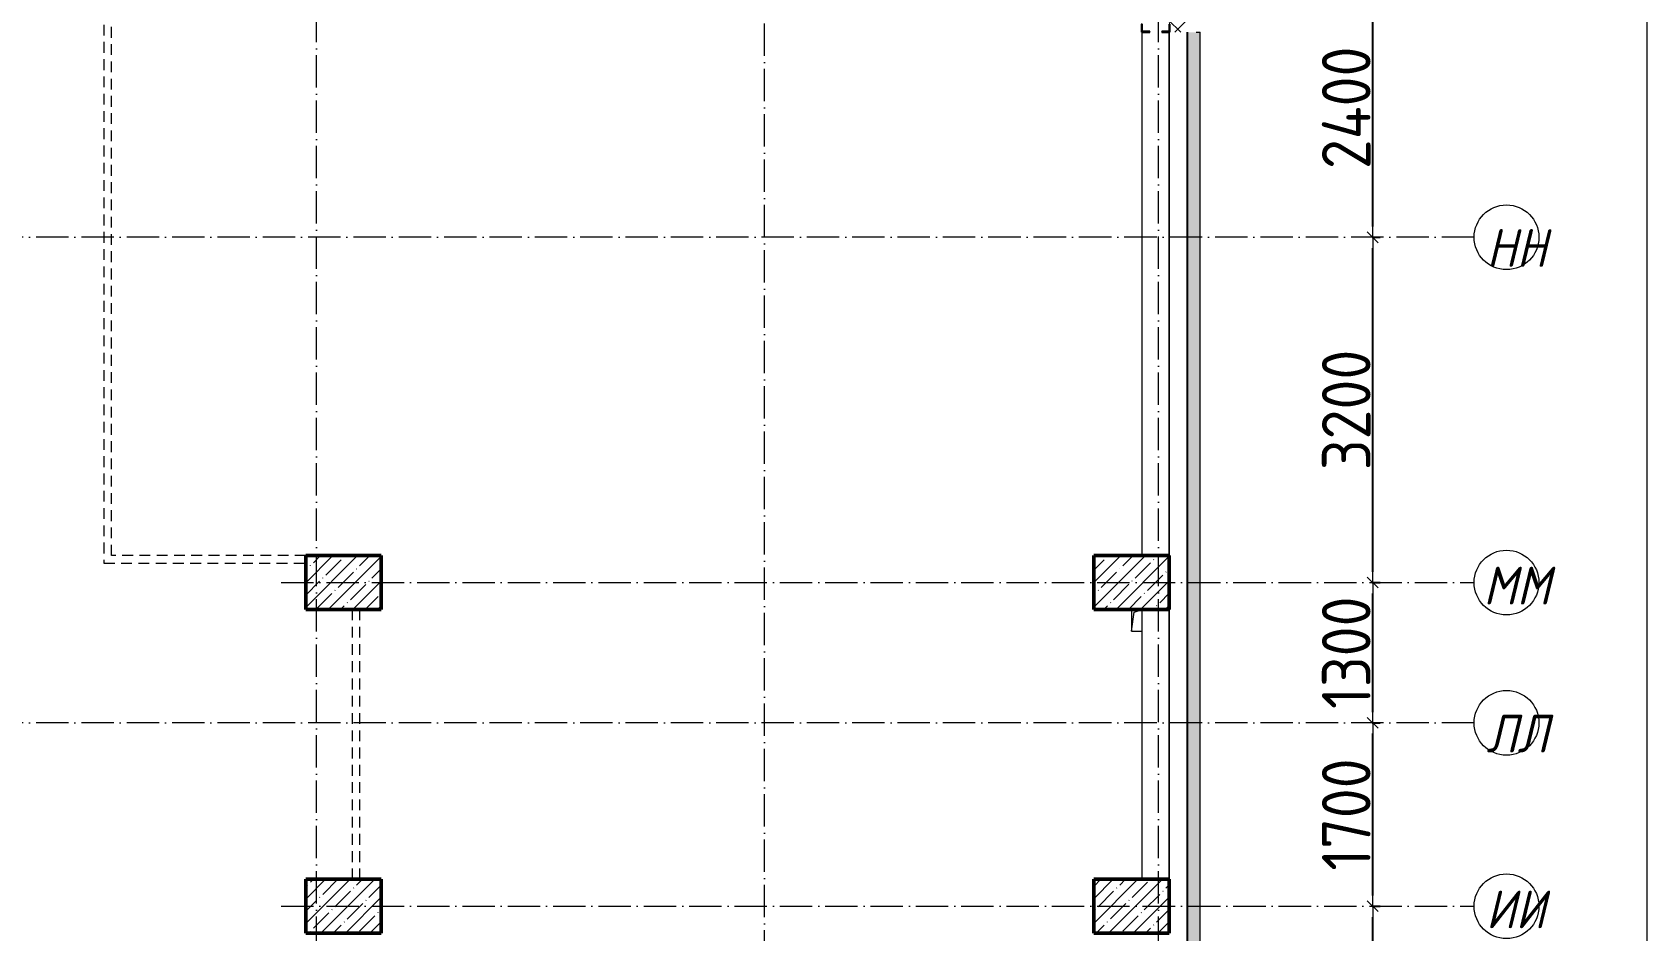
# Model space of a CAD drawing. Header units: millimetres. Extents: x -12989 to 629078, y -109036 to 555275.
# Drawn here: x 133976 to 148933, y 124868 to 133195 of the extents above; entities that cross this region are included whole.
import ezdxf

# ---------------------------------------------------------------- set-up
doc = ezdxf.new("R2010")
doc.units = ezdxf.units.MM
doc.linetypes.add('200_ШТРИХ_ш1п0_6_', pattern=[160, 100, -60])
doc.linetypes.add('50_200_ШТРИХ_1Т_ш5_п1_п1_', pattern=[700, 500, -100, 0, -100])
for name, color, linetype, lineweight in [('A-____-____-DIMS', 7, 'Continuous', 9), ('A-DETL-____-OTLN-3', 7, '200_ШТРИХ_ш1п0_6_', 9), ('A-GENM-____-MCUT', 7, 'Continuous', 25), ('A-GENM-____-OTLN', 7, 'Continuous', 9), ('A-GENM-____-OTLN-1', 7, 'Continuous', 25), ('A-GLAZ-____-OTLN', 7, 'Continuous', 9), ('A-WALL-____-OTLN', 7, 'Continuous', 9), ('A-WALL-____-PATT-1', 7, 'Continuous', 9), ('S-COLS-____-MCUT', 7, 'Continuous', 50), ('S-COLS-____-OTLN', 7, 'Continuous', 9), ('S-GRID-____-IDEN', 7, 'Continuous', 9), ('S-GRID-____-OTLN-1', 7, '50_200_ШТРИХ_1Т_ш5_п1_п1_', 9)]:
    doc.layers.add(name, color=color, linetype=linetype, lineweight=lineweight)
doc.layers.add('A-GLAZ-____-OTLN-1', color=7, linetype='Continuous', lineweight=9, true_color=0xc0c0c0)
doc.styles.add('ISOCPEUR_I_9', font='isocpeui.ttf', dxfattribs={"width": 0.9, "height": 250})
doc.styles.add('СПДС', font='isocpeur.ttf', dxfattribs={"width": 0.9})
doc.dimstyles.new('Размера А3', dxfattribs={"dimtxt": 200, "dimasz": 100, "dimexe": 70, "dimexo": 100, "dimgap": 20, "dimtad": 1, "dimdec": 0, "dimrnd": 10, "dimzin": 0, "dimdsep": 46, "dimtxsty": 'СПДС', "dimblk": 'ARROWHEAD_6', "dimcen": 1, "dimclrd": 256, "dimclre": 256, "dimclrt": 256, "dimazin": 0, "dimtfac": 1, "dimtdec": 0, "dimtmove": 2, "dimatfit": 3, "dimfxl": 1, "dimtolj": 1, "dimtzin": 0, "dimarcsym": 0})
pattern_1 = [(45, (43259.71, 63713.66), (-70.71068, 70.71068), []), (135, (43259.71, 63713.66), (-70.71068, -70.71068), [])]

# ---------------------------------------------------------------- blocks, each defined once
blk = doc.blocks.new('BSC_Колонна _Прямоугольная - 500х700-V96-АР1_План отверстий 2 этажа в осях 1-64_Ю-ЯЯ')
at = {"layer": 'S-COLS-____-OTLN'}
h = blk.add_hatch(dxfattribs=at)
h.set_pattern_fill('FP_109', color=256, style=0, pattern_type=2)
h.set_pattern_definition([(315, (-64381.04, 93600), (114.04925, 114.04925), []), (315, (-64381.04, 93485.95), (114.04925, 114.04925), [201.613, -40.323, 3.353, -36.97])])
h.paths.add_polyline_path([(-250, 350), (-250, -350), (250, -350), (250, 350)], flags=0)
at = {"layer": 'S-COLS-____-MCUT'}
for p, q in [((250, 350), (-250, 350)), ((-250, 350), (-250, -350)), ((250, -350), (250, 350)), ((-250, -350), (250, -350))]:
    blk.add_line(p, q, dxfattribs=at)
blk = doc.blocks.new('BSC_Колонна _Прямоугольная - 500х700-V105-АР1_План отверстий 2 этажа в осях 1-64_Ю-ЯЯ')
at = {"layer": 'S-COLS-____-OTLN'}
h = blk.add_hatch(dxfattribs=at)
h.set_pattern_fill('FP_118', color=256, style=0, pattern_type=2)
h.set_pattern_definition([(315, (-64381.04, 100900), (114.04925, 114.04925), []), (315, (-64381.04, 100785.95), (114.04925, 114.04925), [201.613, -40.323, 3.353, -36.97])])
h.paths.add_polyline_path([(-250, 350), (-250, -350), (250, -350), (250, 350)], flags=0)
at = {"layer": 'S-COLS-____-MCUT'}
for p, q in [((250, 350), (-250, 350)), ((-250, 350), (-250, -350)), ((250, -350), (250, 350)), ((-250, -350), (250, -350))]:
    blk.add_line(p, q, dxfattribs=at)
blk = doc.blocks.new('BSC_Колонна _Прямоугольная - 500х700-V108-АР1_План отверстий 2 этажа в осях 1-64_Ю-ЯЯ')
at = {"layer": 'S-COLS-____-OTLN'}
h = blk.add_hatch(dxfattribs=at)
h.set_pattern_fill('FP_121', color=256, style=0, pattern_type=2)
h.set_pattern_definition([(315, (-61381.04, 93600), (114.04925, 114.04925), []), (315, (-61381.04, 93485.95), (114.04925, 114.04925), [201.613, -40.323, 3.353, -36.97])])
h.paths.add_polyline_path([(-250, 350), (-250, -350), (250, -350), (250, 350)], flags=0)
at = {"layer": 'S-COLS-____-MCUT'}
for p, q in [((250, 350), (-250, 350)), ((-250, 350), (-250, -350)), ((250, -350), (250, 350)), ((-250, -350), (250, -350))]:
    blk.add_line(p, q, dxfattribs=at)
blk = doc.blocks.new('BSC_Колонна _Прямоугольная - 500х700-V109-АР1_План отверстий 2 этажа в осях 1-64_Ю-ЯЯ')
at = {"layer": 'S-COLS-____-OTLN'}
h = blk.add_hatch(dxfattribs=at)
h.set_pattern_fill('FP_122', color=256, style=0, pattern_type=2)
h.set_pattern_definition([(315, (-61381.04, 100900), (114.04925, 114.04925), []), (315, (-61381.04, 100785.95), (114.04925, 114.04925), [201.613, -40.323, 3.353, -36.97])])
h.paths.add_polyline_path([(-250, 350), (-250, -350), (250, -350), (250, 350)], flags=0)
at = {"layer": 'S-COLS-____-MCUT'}
for p, q in [((250, 350), (-250, 350)), ((-250, 350), (-250, -350)), ((250, -350), (250, 350)), ((-250, -350), (250, -350))]:
    blk.add_line(p, q, dxfattribs=at)
blk = doc.blocks.new('Фахверк_СКБ_Уголок - 250_2700-27497298-АР1_План отверстий 2 этажа в осях 1-64_Ю-ЯЯ')
at = {"layer": 'A-GENM-____-MCUT'}
for p, q in [((200, 181), (125, 181)), ((125, 181), (125, 106)), ((131, 106), (131, 175)), ((131, 175), (200, 175)), ((200, 175), (200, 181)), ((125, 106), (131, 106)), ((131, -6), (125, -6)), ((125, -6), (125, -81)), ((125, -81), (200, -81)), ((131, -75), (131, -6)), ((200, -75), (131, -75)), ((200, -81), (200, -75))]:
    blk.add_line(p, q, dxfattribs=at)
blk = doc.blocks.new('AR_Отверстие прямоугольное _в плите_ - AR_Отверстие прямоугольное _в плите_-V168-АР1_План отверстий 2 этажа в осях 1-64_Ю-ЯЯ')
at = {"layer": 'A-GENM-____-OTLN'}
for p, q in [((-50, 100), (-50, -100)), ((-50, -100), (-25, 75)), ((-25, 75), (50, 100)), ((-50, -100), (50, -100))]:
    blk.add_line(p, q, dxfattribs=at)
blk = doc.blocks.new('Отлив_СКБ - Отлив витража_120_НВФ-31884153-АР1_План отверстий 2 этажа в осях 1-64_Ю-ЯЯ')
at = {"layer": 'A-GLAZ-____-OTLN-1'}
for points in [[(0, 0), (0, -2), (13700, -2), (13700, 0), (4672, 0)], [(0, -83), (0, -120), (13700, -120), (13700, -2), (0, -2), (0, -63)]]:
    blk.add_hatch(color=256, dxfattribs=at).paths.add_polyline_path(points, flags=0)
at = {"layer": 'A-GLAZ-____-OTLN'}
for p, q in [((0, 0), (13700, 0)), ((13700, -2), (0, -2)), ((0, -120), (0, -83)), ((0, -120), (13700, -120)), ((13700, -83), (13700, -120))]:
    blk.add_line(p, q, dxfattribs=at)
blk = doc.blocks.new('Ось сетки - Круг_Ø6_00__ISO-2_5_0_9K_-25732049-АР1_План отверстий 2 этажа в осях 1-64_Ю-ЯЯ')
at = {"layer": 'S-GRID-____-IDEN'}
blk.add_circle((0, 0), 3, dxfattribs=at)
blk = doc.blocks.new('ARROWHEAD_6')
at = {"color": 0, "linetype": 'Continuous'}
for p, q in [((0, 0), (-1, 0)), ((-0.5, -0.5), (0.5, 0.5))]:
    blk.add_line(p, q, dxfattribs=at)
blk = doc.blocks.new('*D2799')
at = {"layer": 'A-____-____-DIMS', "lineweight": -2, "transparency": 16777216}
for p, q in [((87537, 520397), (87613, 520397)), ((87543, 514397), (87543, 520297)), ((87537, 514297), (87613, 514297))]:
    blk.add_line(p, q, dxfattribs=at)
at = {"layer": 'Defpoints', "color": 0, "transparency": 16777216}
for p in [(87437, 520397), (87543, 520397), (87437, 514297)]:
    blk.add_point(p, dxfattribs=at)
at = {"layer": 'A-____-____-DIMS', "lineweight": -2, "transparency": 16777216, "xscale": 100, "yscale": 100, "zscale": 100}
for p, rotation in [((87543, 520397), 90), ((87543, 514297), 270)]:
    blk.add_blockref('ARROWHEAD_6', p, dxfattribs=dict(at, rotation=rotation))
at = {"layer": 'A-____-____-DIMS', "transparency": 16777216, "insert": (87298, 517347), "char_height": 450, "width": 2.3, "attachment_point": 5, "rotation": 90, "style": 'СПДС'}
blk.add_mtext('\\A1;6100', dxfattribs=at)
blk = doc.blocks.new('*D2800')
at = {"layer": 'A-____-____-DIMS', "lineweight": -2, "transparency": 16777216}
for p, q in [((87537, 522097), (87613, 522097)), ((87543, 520497), (87543, 521997)), ((87537, 520397), (87613, 520397))]:
    blk.add_line(p, q, dxfattribs=at)
at = {"layer": 'Defpoints', "color": 0, "transparency": 16777216}
for p in [(87437, 522097), (87543, 522097), (87437, 520397)]:
    blk.add_point(p, dxfattribs=at)
at = {"layer": 'A-____-____-DIMS', "lineweight": -2, "transparency": 16777216, "xscale": 100, "yscale": 100, "zscale": 100}
for p, rotation in [((87543, 522097), 90), ((87543, 520397), 270)]:
    blk.add_blockref('ARROWHEAD_6', p, dxfattribs=dict(at, rotation=rotation))
at = {"layer": 'A-____-____-DIMS', "transparency": 16777216, "insert": (87298, 521247), "char_height": 450, "width": 2.3, "attachment_point": 5, "rotation": 90, "style": 'СПДС'}
blk.add_mtext('\\A1;1700', dxfattribs=at)
blk = doc.blocks.new('*D2801')
at = {"layer": 'A-____-____-DIMS', "lineweight": -2, "transparency": 16777216}
for p, q in [((87537, 523397), (87613, 523397)), ((87543, 522197), (87543, 523297)), ((87537, 522097), (87613, 522097))]:
    blk.add_line(p, q, dxfattribs=at)
at = {"layer": 'Defpoints', "color": 0, "transparency": 16777216}
for p in [(87437, 523397), (87543, 523397), (87437, 522097)]:
    blk.add_point(p, dxfattribs=at)
at = {"layer": 'A-____-____-DIMS', "lineweight": -2, "transparency": 16777216, "xscale": 100, "yscale": 100, "zscale": 100}
for p, rotation in [((87543, 523397), 90), ((87543, 522097), 270)]:
    blk.add_blockref('ARROWHEAD_6', p, dxfattribs=dict(at, rotation=rotation))
at = {"layer": 'A-____-____-DIMS', "transparency": 16777216, "insert": (87298, 522747), "char_height": 450, "width": 2.3, "attachment_point": 5, "rotation": 90, "style": 'СПДС'}
blk.add_mtext('\\A1;1300', dxfattribs=at)
blk = doc.blocks.new('*D2802')
at = {"layer": 'A-____-____-DIMS', "lineweight": -2, "transparency": 16777216}
for p, q in [((87537, 526597), (87613, 526597)), ((87543, 523497), (87543, 526497)), ((87537, 523397), (87613, 523397))]:
    blk.add_line(p, q, dxfattribs=at)
at = {"layer": 'Defpoints', "color": 0, "transparency": 16777216}
for p in [(87437, 526597), (87543, 526597), (87437, 523397)]:
    blk.add_point(p, dxfattribs=at)
at = {"layer": 'A-____-____-DIMS', "lineweight": -2, "transparency": 16777216, "xscale": 100, "yscale": 100, "zscale": 100}
for p, rotation in [((87543, 526597), 90), ((87543, 523397), 270)]:
    blk.add_blockref('ARROWHEAD_6', p, dxfattribs=dict(at, rotation=rotation))
at = {"layer": 'A-____-____-DIMS', "transparency": 16777216, "insert": (87298, 524997), "char_height": 450, "width": 2.49, "attachment_point": 5, "rotation": 90, "style": 'СПДС'}
blk.add_mtext('\\A1;3200', dxfattribs=at)
blk = doc.blocks.new('*D2803')
at = {"layer": 'A-____-____-DIMS', "lineweight": -2, "transparency": 16777216}
for p, q in [((87537, 528997), (87613, 528997)), ((87543, 526697), (87543, 528897)), ((87537, 526597), (87613, 526597))]:
    blk.add_line(p, q, dxfattribs=at)
at = {"layer": 'Defpoints', "color": 0, "transparency": 16777216}
for p in [(87437, 528997), (87543, 528997), (87437, 526597)]:
    blk.add_point(p, dxfattribs=at)
at = {"layer": 'A-____-____-DIMS', "lineweight": -2, "transparency": 16777216, "xscale": 100, "yscale": 100, "zscale": 100}
for p, rotation in [((87543, 528997), 90), ((87543, 526597), 270)]:
    blk.add_blockref('ARROWHEAD_6', p, dxfattribs=dict(at, rotation=rotation))
at = {"layer": 'A-____-____-DIMS', "transparency": 16777216, "insert": (87298, 527797), "char_height": 450, "width": 2.56, "attachment_point": 5, "rotation": 90, "style": 'СПДС'}
blk.add_mtext('\\A1;2400', dxfattribs=at)
blk = doc.blocks.new('2этаж')
at = {"layer": 'S-GRID-____-OTLN-1', "color": 251, "ltscale": 0.6, "true_color": 0x636466}
for p, q in [((77758.3, 498997), (77758.3, 549908.8)), ((81908.3, 508532.6), (81908.3, 549908.8)), ((85558.3, 498997), (85558.3, 549908.8)), ((88482.7, 526597), (-20260.4, 526597)), ((77429.6, 523397), (88482.7, 523397)), ((88482.7, 522097), (-20260.4, 522097)), ((77429.6, 520397), (88482.7, 520397))]:
    blk.add_line(p, q, dxfattribs=at)
at = {"layer": 'S-GRID-____-IDEN', "xscale": 99.99999999999993, "yscale": 99.99999999999993, "zscale": 99.99999999999993}
for p, rotation in [((88782.7, 526597), 89.9999999999998), ((88782.7, 523397), 269.9999999999995), ((88782.7, 522097), 89.9999999999998), ((88782.7, 520397), 269.9999999999995)]:
    blk.add_blockref('Ось сетки - Круг_Ø6_00__ISO-2_5_0_9K_-25732049-АР1_План отверстий 2 этажа в осях 1-64_Ю-ЯЯ', p, dxfattribs=dict(at, rotation=rotation))
at = {"layer": 'S-GRID-____-IDEN', "char_height": 350, "attachment_point": 1, "style": 'ISOCPEUR_I_9'}
for s, insert, width in [('НН', (88597.7, 526673.1), 447.342), ('ММ', (88568.7, 523543.6), 505.063), ('ЛЛ', (88597.7, 522173.1), 447.342), ('ИИ', (88592.5, 520543.6), 447.342)]:
    blk.add_mtext(s, dxfattribs=dict(at, insert=insert, width=width))
at = {"layer": 'A-____-____-DIMS'}
for base, p1, p2, picture, middle in [((87542.6, 528997), (87436.5, 526597), (87436.5, 528997), '*D2803', (87297.6, 527797)), ((87542.6, 526597), (87436.5, 523397), (87436.5, 526597), '*D2802', (87297.6, 524997)), ((87542.6, 523397), (87436.5, 522097), (87436.5, 523397), '*D2801', (87297.6, 522747)), ((87542.6, 522097), (87436.5, 520397), (87436.5, 522097), '*D2800', (87297.6, 521247)), ((87542.6, 520397), (87436.5, 514297), (87436.5, 520397), '*D2799', (87297.6, 517347))]:
    dim = blk.add_linear_dim(base=base, p1=p1, p2=p2, angle=90, dimstyle='Размера А3', override={"dimtxt": 450}, dxfattribs=at)
    dim.commit()
    dim.dimension.update_dxf_attribs({"geometry": picture, "text_midpoint": middle})

msp = doc.modelspace()

# ---------------------------------------------------------------- hatches: boundary and pattern name
at = {"layer": 'A-WALL-____-PATT-1'}
h = msp.add_hatch(dxfattribs=at)
h.set_pattern_fill('FP_1', color=256, style=0, pattern_type=2)
h.set_pattern_definition(pattern_1)
h.paths.add_polyline_path([(144659.7115, 110529.7006), (144659.7115, 110794.7006), (144609.7115, 110794.7006), (144609.7115, 110529.7006)], flags=0)
h.paths.add_polyline_path([(144609.7115, 111794.7006), (144659.7115, 111794.7006), (144659.7115, 119494.7006), (144609.7115, 119494.7006), (144609.7115, 114480.6011)], flags=0)
h.paths.add_polyline_path([(144609.7115, 133194.7006), (144659.7115, 133194.7006), (144659.7115, 134444.7006), (144609.7115, 134444.7006), (144609.7115, 133853.5493)], flags=0)
h.paths.add_polyline_path([(144609.7115, 136244.7006), (144659.7115, 136244.7006), (144659.7115, 137444.7006), (144609.7115, 137444.7006), (144609.7115, 137082.374)], flags=0)
h.paths.add_polyline_path([(144659.7115, 139244.7006), (144659.7115, 140444.7006), (144609.7115, 140444.7006), (144609.7115, 139244.7006)], flags=0)
h.paths.add_polyline_path([(144659.7115, 142244.7006), (144659.7115, 143444.7006), (144609.7115, 143444.7006), (144609.7115, 142244.7006)], flags=0)
h.paths.add_polyline_path([(144659.7115, 145244.7006), (144659.7115, 149494.7006), (144609.7115, 149494.7006), (144609.7115, 145244.7006)], flags=0)
h = msp.add_hatch(dxfattribs=at)
h.set_pattern_fill('FP_1', color=256, style=0, pattern_type=2)
h.set_pattern_definition(pattern_1)
h.paths.add_polyline_path([(144509.7115, 110529.7006), (144609.7115, 110529.7006), (144609.7115, 110794.7006), (144509.7115, 110794.7006)], flags=0)
h.paths.add_polyline_path([(144609.7115, 111794.7006), (144609.7115, 119494.7006), (144515.7115, 119494.7006), (144515.7115, 119419.7006), (144509.7115, 119419.7006), (144509.7115, 111794.7006)], flags=0)
h.paths.add_polyline_path([(144609.7115, 133194.7006), (144609.7115, 134444.7006), (144515.7115, 134444.7006), (144515.7115, 134369.7006), (144509.7115, 134369.7006), (144509.7115, 133269.7006), (144515.7115, 133269.7006), (144515.7115, 133194.7006)], flags=0)
h.paths.add_polyline_path([(144515.7115, 136244.7006), (144609.7115, 136244.7006), (144609.7115, 137444.7006), (144509.7115, 137444.7006), (144509.7115, 136319.7006), (144515.7115, 136319.7006), (144515.7115, 136250.7006)], flags=0)
h.paths.add_polyline_path([(144515.7115, 139244.7006), (144609.7115, 139244.7006), (144609.7115, 140444.7006), (144515.7115, 140444.7006), (144515.7115, 140369.7006), (144509.7115, 140369.7006), (144509.7115, 139319.7006), (144515.7115, 139319.7006), (144515.7115, 139250.7006)], flags=0)
h.paths.add_polyline_path([(144515.7115, 142244.7006), (144609.7115, 142244.7006), (144609.7115, 143444.7006), (144515.7115, 143444.7006), (144515.7115, 143369.7006), (144509.7115, 143369.7006), (144509.7115, 142319.7006), (144515.7115, 142319.7006), (144515.7115, 142250.7006)], flags=0)
h.paths.add_polyline_path([(144609.7115, 145244.7006), (144609.7115, 149394.7006), (144509.7115, 149394.7006), (144509.7115, 145244.7006)], flags=0)

# ---------------------------------------------------------------- linework, layer by layer
at = {"color": 1, "lineweight": 0}
msp.add_lwpolyline([(35696.9246, 156516.3825), (148932.9246, 156516.3825), (148932.9246, 57688.3825), (35696.9246, 57688.3825)], close=True, dxfattribs=at)
at = {"layer": 'A-DETL-____-OTLN-3'}
for p, q in [((134639.7115, 138864.7006), (134639.7115, 128274.7006)), ((134709.7115, 128344.7006), (134709.7115, 134140.0237)), ((136509.7115, 128344.7006), (134709.7115, 128344.7006)), ((134639.7115, 128274.7006), (136509.7115, 128274.7006)), ((136939.7115, 127844.7006), (136939.7115, 125344.7006)), ((137009.7115, 125344.7006), (137009.7115, 127844.7006))]:
    msp.add_line(p, q, dxfattribs=at)
at = {"layer": 'A-WALL-____-OTLN'}
for p, q in [((144259.7115, 128344.7006), (144259.7115, 133194.7006)), ((144509.7115, 128344.7006), (144509.7115, 133194.7006)), ((144509.7115, 133194.7006), (144509.7115, 128344.7006)), ((144259.7115, 125344.7006), (144259.7115, 127844.7006)), ((144509.7115, 125344.7006), (144509.7115, 127844.7006)), ((144509.7115, 127844.7006), (144509.7115, 125344.7006))]:
    msp.add_line(p, q, dxfattribs=at)

# ---------------------------------------------------------------- block references
msp.add_blockref('2этаж', (58851.3748, -395302.2823))
at = {"layer": 'A-GENM-____-OTLN'}
msp.add_blockref('AR_Отверстие прямоугольное _в плите_ - AR_Отверстие прямоугольное _в плите_-V168-АР1_План отверстий 2 этажа в осях 1-64_Ю-ЯЯ', (144209.7115, 127744.7006), dxfattribs=at)
at = {"layer": 'A-GENM-____-OTLN-1', "rotation": 89.99999999999993}
msp.add_blockref('Фахверк_СКБ_Уголок - 250_2700-27497298-АР1_План отверстий 2 этажа в осях 1-64_Ю-ЯЯ', (144434.7115, 133069.7006), dxfattribs=at)
at = {"layer": 'A-GLAZ-____-OTLN', "rotation": 90}
msp.add_blockref('Отлив_СКБ - Отлив витража_120_НВФ-31884153-АР1_План отверстий 2 этажа в осях 1-64_Ю-ЯЯ', (144676.7115, 119494.7006), dxfattribs=at)
at = {"layer": 'S-COLS-____-OTLN', "rotation": 89.9999999999999}
for name, p in [('BSC_Колонна _Прямоугольная - 500х700-V96-АР1_План отверстий 2 этажа в осях 1-64_Ю-ЯЯ', (136859.7115, 128094.7006)), ('BSC_Колонна _Прямоугольная - 500х700-V105-АР1_План отверстий 2 этажа в осях 1-64_Ю-ЯЯ', (144159.7115, 128094.7006)), ('BSC_Колонна _Прямоугольная - 500х700-V108-АР1_План отверстий 2 этажа в осях 1-64_Ю-ЯЯ', (136859.7115, 125094.7006)), ('BSC_Колонна _Прямоугольная - 500х700-V109-АР1_План отверстий 2 этажа в осях 1-64_Ю-ЯЯ', (144159.7115, 125094.7006))]:
    msp.add_blockref(name, p, dxfattribs=at)

doc.saveas('drawing.dxf')
